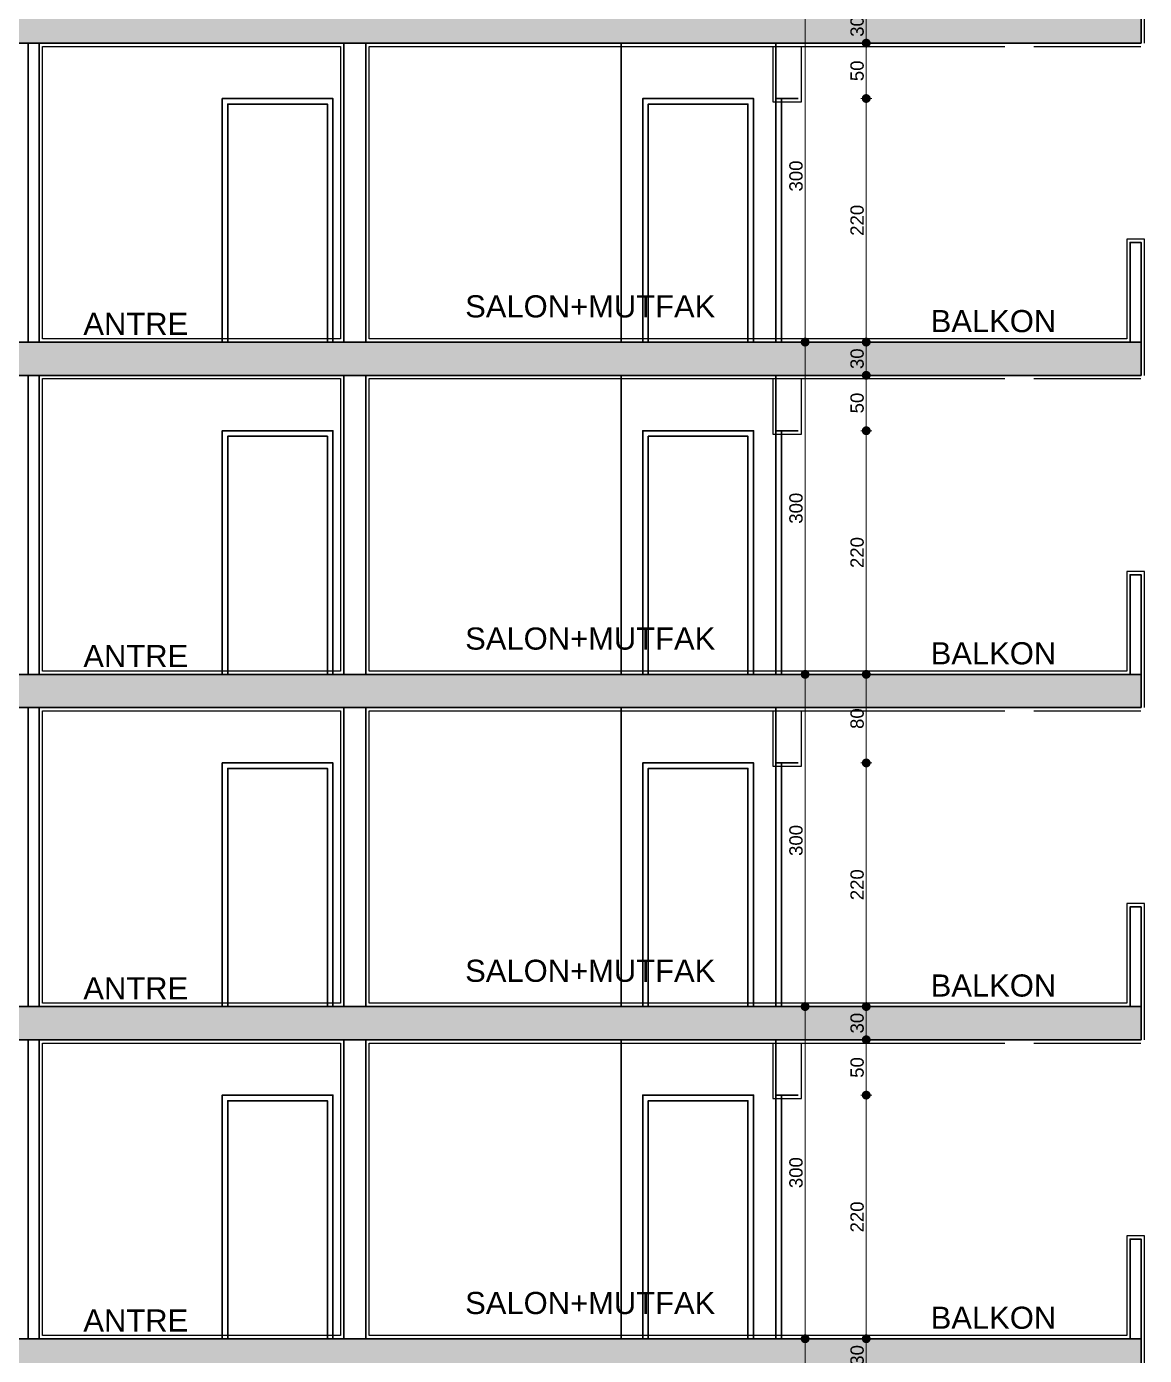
# Model space of a CAD drawing. Header units: millimetres. Extents: x 38129 to 72024, y -56282 to 16512.
# Drawn here: x 63244 to 63749, y -44469 to -43869 of the extents above; entities that cross this region are included whole.
import ezdxf

# ---------------------------------------------------------------- set-up
doc = ezdxf.new("R2010")
doc.units = ezdxf.units.MM
for name, color, linetype, lineweight in [('DIŞÖLÇÜ', 37, 'Continuous', 0), ('DUVAR', 255, 'Continuous', 30), ('KAPI', 4, 'Continuous', 30), ('mahal', 7, 'Continuous', 5), ('pencere', 195, 'Continuous', 30), ('TARAMA', 252, 'Continuous', 0), ('ölçü İÇ', 31, 'Continuous', 0)]:
    doc.layers.add(name, color=color, linetype=linetype, lineweight=lineweight)
doc.layers.add('sıva', color=41, linetype='Continuous')
doc.styles.add('icdisolcu_yazi', font='arial.ttf')
doc.styles.get("Standard").update_dxf_attribs({"font": 'arial.ttf'})
doc.dimstyles.new('İç Ölçü', dxfattribs={"dimtxt": 12, "dimasz": 8, "dimexe": 5, "dimexo": 0, "dimgap": 2, "dimtad": 1, "dimdec": 0, "dimzin": 12, "dimdsep": 46, "dimtxsty": 'icdisolcu_yazi', "dimblk": 'DOT', "dimcen": 8, "dimdle": 5, "dimclrd": 256, "dimclre": 256, "dimclrt": 7, "dimadec": 0, "dimazin": 3, "dimtfac": 1, "dimtdec": 0, "dimtix": 1, "dimtmove": 2, "dimatfit": 3, "dimldrblk": 'DOT', "dimfxl": 0, "dimtolj": 1, "dimtzin": 0, "dimlwd": -1, "dimlwe": -1, "dimarcsym": 0})

# ---------------------------------------------------------------- blocks, each defined once
blk = doc.blocks.new('_Dot')
at = {"color": 0, "lineweight": -2}
blk.add_line((-0.5, 0), (-1, 0), dxfattribs=at)
at = {"color": 0, "lineweight": 30, "const_width": 0.5}
blk.add_lwpolyline([(-0.25, 0, 1), (0.25, 0, 1)], format="xyb", close=True, dxfattribs=at)
blk = doc.blocks.new('*D2833')
at = {"layer": 'Defpoints', "color": 0, "transparency": 16777216}
for p in [(49391.4, -84558.9), (49391.4, -84588.9), (49391.4, -84588.9)]:
    blk.add_point(p, dxfattribs=at)
at = {"layer": 'ölçü İÇ', "transparency": 16777216}
for p, q in [((49391.4, -84558.9), (49396.4, -84558.9)), ((49391.4, -84588.9), (49396.4, -84588.9))]:
    blk.add_line(p, q, dxfattribs=at)
at = {"layer": 'ölçü İÇ', "linetype": 'Continuous', "transparency": 16777216}
blk.add_line((49391.4, -84566.9), (49391.4, -84580.9), dxfattribs=at)
at = {"layer": 'ölçü İÇ', "transparency": 16777216, "xscale": 8, "yscale": 8, "zscale": 8}
for p, rotation in [((49391.4, -84558.9), 90), ((49391.4, -84588.9), 270)]:
    blk.add_blockref('_Dot', p, dxfattribs=dict(at, rotation=rotation))
at = {"layer": 'ölçü İÇ', "color": 7, "transparency": 16777216, "insert": (49383.2, -84573.9), "char_height": 12, "attachment_point": 5, "rotation": 90, "style": 'icdisolcu_yazi'}
blk.add_mtext('\\A1;30', dxfattribs=at)
blk = doc.blocks.new('*D2834')
at = {"layer": 'Defpoints', "color": 0, "transparency": 16777216}
for p in [(49391.4, -84858.9), (49391.4, -84888.9), (49391.4, -84888.9)]:
    blk.add_point(p, dxfattribs=at)
at = {"layer": 'ölçü İÇ', "transparency": 16777216}
for p, q in [((49391.4, -84858.9), (49396.4, -84858.9)), ((49391.4, -84888.9), (49396.4, -84888.9))]:
    blk.add_line(p, q, dxfattribs=at)
at = {"layer": 'ölçü İÇ', "linetype": 'Continuous', "transparency": 16777216}
blk.add_line((49391.4, -84866.9), (49391.4, -84880.9), dxfattribs=at)
at = {"layer": 'ölçü İÇ', "transparency": 16777216, "xscale": 8, "yscale": 8, "zscale": 8}
for p, rotation in [((49391.4, -84858.9), 90), ((49391.4, -84888.9), 270)]:
    blk.add_blockref('_Dot', p, dxfattribs=dict(at, rotation=rotation))
at = {"layer": 'ölçü İÇ', "color": 7, "transparency": 16777216, "insert": (49383.2, -84873.9), "char_height": 12, "attachment_point": 5, "rotation": 90, "style": 'icdisolcu_yazi'}
blk.add_mtext('\\A1;30', dxfattribs=at)
blk = doc.blocks.new('*D2835')
at = {"layer": 'Defpoints', "color": 0, "transparency": 16777216}
for p in [(49391.4, -85458.9), (49391.4, -85488.9), (49391.4, -85488.9)]:
    blk.add_point(p, dxfattribs=at)
at = {"layer": 'ölçü İÇ', "transparency": 16777216}
for p, q in [((49391.4, -85458.9), (49396.4, -85458.9)), ((49391.4, -85488.9), (49396.4, -85488.9))]:
    blk.add_line(p, q, dxfattribs=at)
at = {"layer": 'ölçü İÇ', "linetype": 'Continuous', "transparency": 16777216}
blk.add_line((49391.4, -85466.9), (49391.4, -85480.9), dxfattribs=at)
at = {"layer": 'ölçü İÇ', "transparency": 16777216, "xscale": 8, "yscale": 8, "zscale": 8}
for p, rotation in [((49391.4, -85458.9), 90), ((49391.4, -85488.9), 270)]:
    blk.add_blockref('_Dot', p, dxfattribs=dict(at, rotation=rotation))
at = {"layer": 'ölçü İÇ', "color": 7, "transparency": 16777216, "insert": (49383.2, -85473.9), "char_height": 12, "attachment_point": 5, "rotation": 90, "style": 'icdisolcu_yazi'}
blk.add_mtext('\\A1;30', dxfattribs=at)
blk = doc.blocks.new('*D2836')
at = {"layer": 'Defpoints', "color": 0, "transparency": 16777216}
for p in [(49391.4, -85758.9), (49391.4, -85788.9), (49391.4, -85788.9)]:
    blk.add_point(p, dxfattribs=at)
at = {"layer": 'ölçü İÇ', "transparency": 16777216}
for p, q in [((49391.4, -85758.9), (49396.4, -85758.9)), ((49391.4, -85788.9), (49396.4, -85788.9))]:
    blk.add_line(p, q, dxfattribs=at)
at = {"layer": 'ölçü İÇ', "linetype": 'Continuous', "transparency": 16777216}
blk.add_line((49391.4, -85766.9), (49391.4, -85780.9), dxfattribs=at)
at = {"layer": 'ölçü İÇ', "transparency": 16777216, "xscale": 8, "yscale": 8, "zscale": 8}
for p, rotation in [((49391.4, -85758.9), 90), ((49391.4, -85788.9), 270)]:
    blk.add_blockref('_Dot', p, dxfattribs=dict(at, rotation=rotation))
at = {"layer": 'ölçü İÇ', "color": 7, "transparency": 16777216, "insert": (49383.2, -85773.9), "char_height": 12, "attachment_point": 5, "rotation": 90, "style": 'icdisolcu_yazi'}
blk.add_mtext('\\A1;30', dxfattribs=at)
blk = doc.blocks.new('*D2846')
at = {"layer": 'Defpoints', "color": 0, "transparency": 16777216}
for p in [(49336.2, -85758.9), (49336.2, -85758.9), (49336.2, -86058.9)]:
    blk.add_point(p, dxfattribs=at)
at = {"layer": 'ölçü İÇ', "transparency": 16777216}
for p, q in [((49336.2, -85758.9), (49341.2, -85758.9)), ((49336.2, -86058.9), (49341.2, -86058.9))]:
    blk.add_line(p, q, dxfattribs=at)
at = {"layer": 'ölçü İÇ', "linetype": 'Continuous', "transparency": 16777216}
blk.add_line((49336.2, -86050.9), (49336.2, -85766.9), dxfattribs=at)
at = {"layer": 'ölçü İÇ', "transparency": 16777216, "xscale": 8, "yscale": 8, "zscale": 8}
for p, rotation in [((49336.2, -85758.9), 90), ((49336.2, -86058.9), 270)]:
    blk.add_blockref('_Dot', p, dxfattribs=dict(at, rotation=rotation))
at = {"layer": 'ölçü İÇ', "color": 7, "transparency": 16777216, "insert": (49328, -85908.9), "char_height": 12, "attachment_point": 5, "rotation": 90, "style": 'icdisolcu_yazi'}
blk.add_mtext('\\A1;300', dxfattribs=at)
blk = doc.blocks.new('*D2847')
at = {"layer": 'Defpoints', "color": 0, "transparency": 16777216}
for p in [(49336.2, -85458.9), (49336.2, -85458.9), (49336.2, -85758.9)]:
    blk.add_point(p, dxfattribs=at)
at = {"layer": 'ölçü İÇ', "transparency": 16777216}
for p, q in [((49336.2, -85458.9), (49341.2, -85458.9)), ((49336.2, -85758.9), (49341.2, -85758.9))]:
    blk.add_line(p, q, dxfattribs=at)
at = {"layer": 'ölçü İÇ', "linetype": 'Continuous', "transparency": 16777216}
blk.add_line((49336.2, -85750.9), (49336.2, -85466.9), dxfattribs=at)
at = {"layer": 'ölçü İÇ', "transparency": 16777216, "xscale": 8, "yscale": 8, "zscale": 8}
for p, rotation in [((49336.2, -85458.9), 90), ((49336.2, -85758.9), 270)]:
    blk.add_blockref('_Dot', p, dxfattribs=dict(at, rotation=rotation))
at = {"layer": 'ölçü İÇ', "color": 7, "transparency": 16777216, "insert": (49328, -85608.9), "char_height": 12, "attachment_point": 5, "rotation": 90, "style": 'icdisolcu_yazi'}
blk.add_mtext('\\A1;300', dxfattribs=at)
blk = doc.blocks.new('*D2848')
at = {"layer": 'Defpoints', "color": 0, "transparency": 16777216}
for p in [(49336.2, -85158.9), (49336.2, -85158.9), (49336.2, -85458.9)]:
    blk.add_point(p, dxfattribs=at)
at = {"layer": 'ölçü İÇ', "transparency": 16777216}
for p, q in [((49336.2, -85158.9), (49341.2, -85158.9)), ((49336.2, -85458.9), (49341.2, -85458.9))]:
    blk.add_line(p, q, dxfattribs=at)
at = {"layer": 'ölçü İÇ', "linetype": 'Continuous', "transparency": 16777216}
blk.add_line((49336.2, -85450.9), (49336.2, -85166.9), dxfattribs=at)
at = {"layer": 'ölçü İÇ', "transparency": 16777216, "xscale": 8, "yscale": 8, "zscale": 8}
for p, rotation in [((49336.2, -85158.9), 90), ((49336.2, -85458.9), 270)]:
    blk.add_blockref('_Dot', p, dxfattribs=dict(at, rotation=rotation))
at = {"layer": 'ölçü İÇ', "color": 7, "transparency": 16777216, "insert": (49328, -85308.9), "char_height": 12, "attachment_point": 5, "rotation": 90, "style": 'icdisolcu_yazi'}
blk.add_mtext('\\A1;300', dxfattribs=at)
blk = doc.blocks.new('*D2849')
at = {"layer": 'Defpoints', "color": 0, "transparency": 16777216}
for p in [(49336.2, -84858.9), (49336.2, -84858.9), (49336.2, -85158.9)]:
    blk.add_point(p, dxfattribs=at)
at = {"layer": 'ölçü İÇ', "transparency": 16777216}
for p, q in [((49336.2, -84858.9), (49341.2, -84858.9)), ((49336.2, -85158.9), (49341.2, -85158.9))]:
    blk.add_line(p, q, dxfattribs=at)
at = {"layer": 'ölçü İÇ', "linetype": 'Continuous', "transparency": 16777216}
blk.add_line((49336.2, -85150.9), (49336.2, -84866.9), dxfattribs=at)
at = {"layer": 'ölçü İÇ', "transparency": 16777216, "xscale": 8, "yscale": 8, "zscale": 8}
for p, rotation in [((49336.2, -84858.9), 90), ((49336.2, -85158.9), 270)]:
    blk.add_blockref('_Dot', p, dxfattribs=dict(at, rotation=rotation))
at = {"layer": 'ölçü İÇ', "color": 7, "transparency": 16777216, "insert": (49328, -85008.9), "char_height": 12, "attachment_point": 5, "rotation": 90, "style": 'icdisolcu_yazi'}
blk.add_mtext('\\A1;300', dxfattribs=at)
blk = doc.blocks.new('*D2850')
at = {"layer": 'Defpoints', "color": 0, "transparency": 16777216}
for p in [(49336.2, -84558.9), (49336.2, -84558.9), (49336.2, -84858.9)]:
    blk.add_point(p, dxfattribs=at)
at = {"layer": 'ölçü İÇ', "transparency": 16777216}
for p, q in [((49336.2, -84558.9), (49341.2, -84558.9)), ((49336.2, -84858.9), (49341.2, -84858.9))]:
    blk.add_line(p, q, dxfattribs=at)
at = {"layer": 'ölçü İÇ', "linetype": 'Continuous', "transparency": 16777216}
blk.add_line((49336.2, -84850.9), (49336.2, -84566.9), dxfattribs=at)
at = {"layer": 'ölçü İÇ', "transparency": 16777216, "xscale": 8, "yscale": 8, "zscale": 8}
for p, rotation in [((49336.2, -84558.9), 90), ((49336.2, -84858.9), 270)]:
    blk.add_blockref('_Dot', p, dxfattribs=dict(at, rotation=rotation))
at = {"layer": 'ölçü İÇ', "color": 7, "transparency": 16777216, "insert": (49328, -84708.9), "char_height": 12, "attachment_point": 5, "rotation": 90, "style": 'icdisolcu_yazi'}
blk.add_mtext('\\A1;300', dxfattribs=at)
blk = doc.blocks.new('MDKFDKFD')
at = {"layer": 'TARAMA'}
h = blk.add_hatch(dxfattribs=at)
h.set_pattern_fill('ANSI33', color=256)
h.set_pattern_definition([(45, (4939.406, -64286.696), (-4.4901281, 4.4901281), []), (45, (4943.896, -64286.696), (-4.4901281, 4.4901281), [3.175, -1.5875])])
h.paths.add_polyline_path([(49639.6, -84588.9), (49639.6, -84558.9), (48004.6, -84558.9), (48004.6, -84588.9)])
h = blk.add_hatch(dxfattribs=at)
h.set_pattern_fill('ANSI33', color=256)
h.set_pattern_definition([(45, (4939.406, -64586.696), (-4.4901281, 4.4901281), []), (45, (4943.896, -64586.696), (-4.4901281, 4.4901281), [3.175, -1.5875])])
h.paths.add_polyline_path([(49639.6, -84888.9), (49639.6, -84858.9), (48004.6, -84858.9), (48004.6, -84888.9)])
h = blk.add_hatch(dxfattribs=at)
h.set_pattern_fill('ANSI33', color=256)
h.set_pattern_definition([(45, (4939.406, -64886.696), (-4.4901281, 4.4901281), []), (45, (4943.896, -64886.696), (-4.4901281, 4.4901281), [3.175, -1.5875])])
h.paths.add_polyline_path([(49639.6, -85188.9), (49639.6, -85158.9), (48004.6, -85158.9), (48004.6, -85188.9)])
h = blk.add_hatch(dxfattribs=at)
h.set_pattern_fill('ANSI33', color=256)
h.set_pattern_definition([(45, (4939.406, -65186.696), (-4.4901281, 4.4901281), []), (45, (4943.896, -65186.696), (-4.4901281, 4.4901281), [3.175, -1.5875])])
h.paths.add_polyline_path([(49639.6, -85488.9), (49639.6, -85458.9), (48004.6, -85458.9), (48004.6, -85488.9)])
h = blk.add_hatch(dxfattribs=at)
h.set_pattern_fill('ANSI33', color=256)
h.set_pattern_definition([(45, (4939.406, -65486.696), (-4.4901281, 4.4901281), []), (45, (4943.896, -65486.696), (-4.4901281, 4.4901281), [3.175, -1.5875])])
h.paths.add_polyline_path([(49639.6, -85788.9), (49639.6, -85758.9), (48004.6, -85758.9), (48004.6, -85788.9)])
at = {"layer": 'DUVAR'}
for p, q in [((48004.6, -84588.9), (49639.6, -84588.9)), ((48634.6, -84858.9), (48634.6, -84588.9)), ((48644.6, -84858.9), (48644.6, -84588.9)), ((48919.6, -84858.9), (48919.6, -84588.9)), ((48939.6, -84858.9), (48939.6, -84588.9)), ((49309.9, -84638.9), (49309.9, -84588.9)), ((49309.9, -84638.9), (49329.9, -84638.9)), ((48004.6, -84858.9), (49639.6, -84858.9)), ((48004.6, -84888.9), (49639.6, -84888.9)), ((48634.6, -85158.9), (48634.6, -84888.9)), ((48644.6, -85158.9), (48644.6, -84888.9)), ((48919.6, -85158.9), (48919.6, -84888.9)), ((48939.6, -85158.9), (48939.6, -84888.9)), ((49309.9, -84938.9), (49309.9, -84888.9)), ((49309.9, -84938.9), (49329.9, -84938.9)), ((48004.6, -85158.9), (49639.6, -85158.9)), ((48004.6, -85188.9), (49639.6, -85188.9)), ((48634.6, -85458.9), (48634.6, -85188.9)), ((48644.6, -85458.9), (48644.6, -85188.9)), ((48919.6, -85458.9), (48919.6, -85188.9)), ((48939.6, -85458.9), (48939.6, -85188.9)), ((49309.9, -85238.9), (49309.9, -85188.9)), ((49309.9, -85238.9), (49329.9, -85238.9)), ((48004.6, -85458.9), (49639.6, -85458.9)), ((48004.6, -85488.9), (49639.6, -85488.9)), ((48634.6, -85758.9), (48634.6, -85488.9)), ((48644.6, -85758.9), (48644.6, -85488.9)), ((48919.6, -85758.9), (48919.6, -85488.9)), ((48939.6, -85758.9), (48939.6, -85488.9)), ((49309.9, -85538.9), (49309.9, -85488.9)), ((49309.9, -85538.9), (49329.9, -85538.9)), ((48004.6, -85758.9), (49639.6, -85758.9))]:
    blk.add_line(p, q, dxfattribs=at)
for points in [[(49639.6, -84588.9), (49639.6, -84468.9), (49629.6, -84468.9), (49629.6, -84558.9)], [(49639.6, -84888.9), (49639.6, -84768.9), (49629.6, -84768.9), (49629.6, -84858.9)], [(49639.6, -85188.9), (49639.6, -85068.9), (49629.6, -85068.9), (49629.6, -85158.9)], [(49639.6, -85488.9), (49639.6, -85368.9), (49629.6, -85368.9), (49629.6, -85458.9)], [(49639.6, -85788.9), (49639.6, -85668.9), (49629.6, -85668.9), (49629.6, -85758.9)]]:
    blk.add_lwpolyline(points, dxfattribs=at)
at = {"layer": 'KAPI'}
for p, q in [((49170.1, -84588.9), (49170.1, -84858.9)), ((49170.1, -84888.9), (49170.1, -85158.9)), ((49170.1, -85188.9), (49170.1, -85458.9)), ((49170.1, -85488.9), (49170.1, -85758.9))]:
    blk.add_line(p, q, dxfattribs=at)
for points in [[(48809.8, -84858.9), (48809.8, -84638.9), (48909.8, -84638.9), (48909.8, -84858.9)], [(48814.8, -84858.9), (48814.8, -84643.9), (48904.8, -84643.9), (48904.8, -84858.9)], [(49189.6, -84858.9), (49189.6, -84638.9), (49289.6, -84638.9), (49289.6, -84858.9)], [(49194.6, -84858.9), (49194.6, -84643.9), (49284.6, -84643.9), (49284.6, -84858.9)], [(48809.8, -85158.9), (48809.8, -84938.9), (48909.8, -84938.9), (48909.8, -85158.9)], [(48814.8, -85158.9), (48814.8, -84943.9), (48904.8, -84943.9), (48904.8, -85158.9)], [(49189.6, -85158.9), (49189.6, -84938.9), (49289.6, -84938.9), (49289.6, -85158.9)], [(49194.6, -85158.9), (49194.6, -84943.9), (49284.6, -84943.9), (49284.6, -85158.9)], [(48809.8, -85458.9), (48809.8, -85238.9), (48909.8, -85238.9), (48909.8, -85458.9)], [(48814.8, -85458.9), (48814.8, -85243.9), (48904.8, -85243.9), (48904.8, -85458.9)], [(49189.6, -85458.9), (49189.6, -85238.9), (49289.6, -85238.9), (49289.6, -85458.9)], [(49194.6, -85458.9), (49194.6, -85243.9), (49284.6, -85243.9), (49284.6, -85458.9)], [(48809.8, -85758.9), (48809.8, -85538.9), (48909.8, -85538.9), (48909.8, -85758.9)], [(48814.8, -85758.9), (48814.8, -85543.9), (48904.8, -85543.9), (48904.8, -85758.9)], [(49189.6, -85758.9), (49189.6, -85538.9), (49289.6, -85538.9), (49289.6, -85758.9)], [(49194.6, -85758.9), (49194.6, -85543.9), (49284.6, -85543.9), (49284.6, -85758.9)]]:
    blk.add_lwpolyline(points, dxfattribs=at)
at = {"layer": 'pencere'}
for p, q in [((49309.9, -84638.9), (49309.9, -84858.9)), ((49314.9, -84638.9), (49314.9, -84858.9)), ((49309.9, -84938.9), (49309.9, -85158.9)), ((49314.9, -84938.9), (49314.9, -85158.9)), ((49309.9, -85238.9), (49309.9, -85458.9)), ((49314.9, -85238.9), (49314.9, -85458.9)), ((49309.9, -85538.9), (49309.9, -85758.9)), ((49314.9, -85538.9), (49314.9, -85758.9))]:
    blk.add_line(p, q, dxfattribs=at)
at = {"layer": 'sıva'}
for p, q in [((49642.6, -84588.9), (49642.6, -84465.9)), ((48942.6, -84855.9), (48942.6, -84591.9)), ((48942.6, -84591.9), (49516.6, -84591.9)), ((49306.9, -84591.9), (49306.9, -84641.9)), ((49332.9, -84641.9), (49332.9, -84591.9)), ((49542.6, -84591.9), (49639.3, -84591.9)), ((49306.9, -84641.9), (49332.9, -84641.9)), ((49642.6, -84765.9), (49626.6, -84765.9)), ((49626.6, -84765.9), (49626.6, -84855.9)), ((49642.6, -84888.9), (49642.6, -84765.9)), ((49626.6, -84855.9), (48942.6, -84855.9)), ((48942.6, -85155.9), (48942.6, -84891.9)), ((48942.6, -84891.9), (49516.6, -84891.9)), ((49306.9, -84891.9), (49306.9, -84941.9)), ((49332.9, -84941.9), (49332.9, -84891.9)), ((49542.6, -84891.9), (49639.3, -84891.9)), ((49306.9, -84941.9), (49332.9, -84941.9)), ((49642.6, -85065.9), (49626.6, -85065.9)), ((49626.6, -85065.9), (49626.6, -85155.9)), ((49642.6, -85188.9), (49642.6, -85065.9)), ((49626.6, -85155.9), (48942.6, -85155.9)), ((48942.6, -85455.9), (48942.6, -85191.9)), ((48942.6, -85191.9), (49516.6, -85191.9)), ((49306.9, -85191.9), (49306.9, -85241.9)), ((49332.9, -85241.9), (49332.9, -85191.9)), ((49542.6, -85191.9), (49639.3, -85191.9)), ((49306.9, -85241.9), (49332.9, -85241.9)), ((49642.6, -85365.9), (49626.6, -85365.9)), ((49626.6, -85365.9), (49626.6, -85455.9)), ((49642.6, -85488.9), (49642.6, -85365.9)), ((49626.6, -85455.9), (48942.6, -85455.9)), ((48942.6, -85755.9), (48942.6, -85491.9)), ((48942.6, -85491.9), (49516.6, -85491.9)), ((49306.9, -85491.9), (49306.9, -85541.9)), ((49332.9, -85541.9), (49332.9, -85491.9)), ((49542.6, -85491.9), (49639.3, -85491.9)), ((49306.9, -85541.9), (49332.9, -85541.9)), ((49642.6, -85665.9), (49626.6, -85665.9)), ((49626.6, -85665.9), (49626.6, -85755.9)), ((49642.6, -85788.9), (49642.6, -85665.9)), ((49626.6, -85755.9), (48942.6, -85755.9))]:
    blk.add_line(p, q, dxfattribs=at)
for points in [[(48647.6, -84591.9), (48916.6, -84591.9), (48916.6, -84855.9), (48647.6, -84855.9)], [(48647.6, -84891.9), (48916.6, -84891.9), (48916.6, -85155.9), (48647.6, -85155.9)], [(48647.6, -85191.9), (48916.6, -85191.9), (48916.6, -85455.9), (48647.6, -85455.9)], [(48647.6, -85491.9), (48916.6, -85491.9), (48916.6, -85755.9), (48647.6, -85755.9)]]:
    blk.add_lwpolyline(points, close=True, dxfattribs=at)
at = {"layer": 'ölçü İÇ'}
for p, q in [((49391.4, -84588.9), (49396.4, -84588.9)), ((49396.4, -84638.9), (49386.4, -84638.9)), ((49396.4, -84638.9), (49386.4, -84638.9)), ((49391.4, -84858.9), (49396.4, -84858.9)), ((49391.4, -84888.9), (49396.4, -84888.9)), ((49396.4, -84938.9), (49386.4, -84938.9)), ((49396.4, -84938.9), (49386.4, -84938.9)), ((49391.4, -85158.9), (49396.4, -85158.9)), ((49391.4, -85158.9), (49396.4, -85158.9)), ((49396.4, -85238.9), (49386.4, -85238.9)), ((49396.4, -85238.9), (49386.4, -85238.9)), ((49391.4, -85458.9), (49396.4, -85458.9)), ((49391.4, -85488.9), (49396.4, -85488.9)), ((49396.4, -85538.9), (49386.4, -85538.9)), ((49396.4, -85538.9), (49386.4, -85538.9)), ((49391.4, -85758.9), (49396.4, -85758.9))]:
    blk.add_line(p, q, dxfattribs=at)
at = {"layer": 'ölçü İÇ', "linetype": 'Continuous'}
for p, q in [((49391.4, -84596.9), (49391.4, -84630.9)), ((49391.4, -84646.9), (49391.4, -84850.9)), ((49391.4, -84896.9), (49391.4, -84930.9)), ((49391.4, -84946.9), (49391.4, -85150.9)), ((49391.4, -85166.9), (49391.4, -85230.9)), ((49391.4, -85246.9), (49391.4, -85450.9)), ((49391.4, -85496.9), (49391.4, -85530.9)), ((49391.4, -85546.9), (49391.4, -85750.9))]:
    blk.add_line(p, q, dxfattribs=at)
at = {"layer": 'ölçü İÇ', "xscale": 8, "yscale": 8, "zscale": 8}
for p, rotation in [((49391.4, -84588.9), 90), ((49391.4, -84638.9), 270), ((49391.4, -84638.9), 90), ((49391.4, -84858.9), 270), ((49391.4, -84888.9), 90), ((49391.4, -84938.9), 270), ((49391.4, -84938.9), 90), ((49391.4, -85158.9), 270), ((49391.4, -85158.9), 90), ((49391.4, -85238.9), 270), ((49391.4, -85238.9), 90), ((49391.4, -85458.9), 270), ((49391.4, -85488.9), 90), ((49391.4, -85538.9), 270), ((49391.4, -85538.9), 90), ((49391.4, -85758.9), 270)]:
    blk.add_blockref('_Dot', p, dxfattribs=dict(at, rotation=rotation))
at = {"layer": 'mahal', "char_height": 20, "attachment_point": 1}
for s, width, insert in [('SALON+MUTFAK', 77.279, (49029.2, -84816.6)), ('ANTRE', 250.343, (48684.4, -84832.4)), ('BALKON', 275.107, (49449.6, -84829.9)), ('SALON+MUTFAK', 77.279, (49029.2, -85116.6)), ('ANTRE', 250.343, (48684.4, -85132.4)), ('BALKON', 275.107, (49449.6, -85129.9)), ('SALON+MUTFAK', 77.279, (49029.2, -85416.6)), ('ANTRE', 250.343, (48684.4, -85432.4)), ('BALKON', 275.107, (49449.6, -85429.9)), ('SALON+MUTFAK', 77.279, (49029.2, -85716.6)), ('ANTRE', 250.343, (48684.4, -85732.4)), ('BALKON', 275.107, (49449.6, -85729.9))]:
    blk.add_mtext_dynamic_manual_height_columns(s, width=width, gutter_width=12.5, heights=[0], dxfattribs=dict(at, insert=insert))
at = {"layer": 'ölçü İÇ', "color": 7, "char_height": 12, "attachment_point": 5, "rotation": 90, "style": 'icdisolcu_yazi'}
for s, insert in [('\\A1;50', (49383.2, -84613.9)), ('\\A1;220', (49383.2, -84748.9)), ('\\A1;50', (49383.2, -84913.9)), ('\\A1;220', (49383.2, -85048.9)), ('\\A1;80', (49383.2, -85198.9)), ('\\A1;220', (49383.2, -85348.9)), ('\\A1;50', (49383.2, -85513.9)), ('\\A1;220', (49383.2, -85648.9))]:
    blk.add_mtext(s, dxfattribs=dict(at, insert=insert))
at = {"layer": 'ölçü İÇ'}
for base, p1, p2, picture, middle in [((49336.2, -84558.9), (49336.2, -84858.9), (49336.2, -84558.9), '*D2850', (49328, -84708.9)), ((49391.4, -84588.9), (49391.4, -84558.9), (49391.4, -84588.9), '*D2833', (49383.2, -84573.9)), ((49336.2, -84858.9), (49336.2, -85158.9), (49336.2, -84858.9), '*D2849', (49328, -85008.9)), ((49391.4, -84888.9), (49391.4, -84858.9), (49391.4, -84888.9), '*D2834', (49383.2, -84873.9)), ((49336.2, -85158.9), (49336.2, -85458.9), (49336.2, -85158.9), '*D2848', (49328, -85308.9)), ((49336.2, -85458.9), (49336.2, -85758.9), (49336.2, -85458.9), '*D2847', (49328, -85608.9)), ((49391.4, -85488.9), (49391.4, -85458.9), (49391.4, -85488.9), '*D2835', (49383.2, -85473.9)), ((49336.2, -85758.9), (49336.2, -86058.9), (49336.2, -85758.9), '*D2846', (49328, -85908.9)), ((49391.4, -85788.9), (49391.4, -85758.9), (49391.4, -85788.9), '*D2836', (49383.2, -85773.9))]:
    dim = blk.add_linear_dim(base=base, p1=p1, p2=p2, angle=90, dimstyle='İç Ölçü', dxfattribs=at)
    dim.commit()
    dim.dimension.update_dxf_attribs({"geometry": picture, "text_midpoint": middle})

msp = doc.modelspace()

# ---------------------------------------------------------------- block references
at = {"layer": 'DIŞÖLÇÜ', "xscale": 0.5, "yscale": 0.5, "zscale": 0.5}
msp.add_blockref('MDKFDKFD', (38927.51, -1582.17), dxfattribs=at)

doc.saveas('drawing.dxf')
